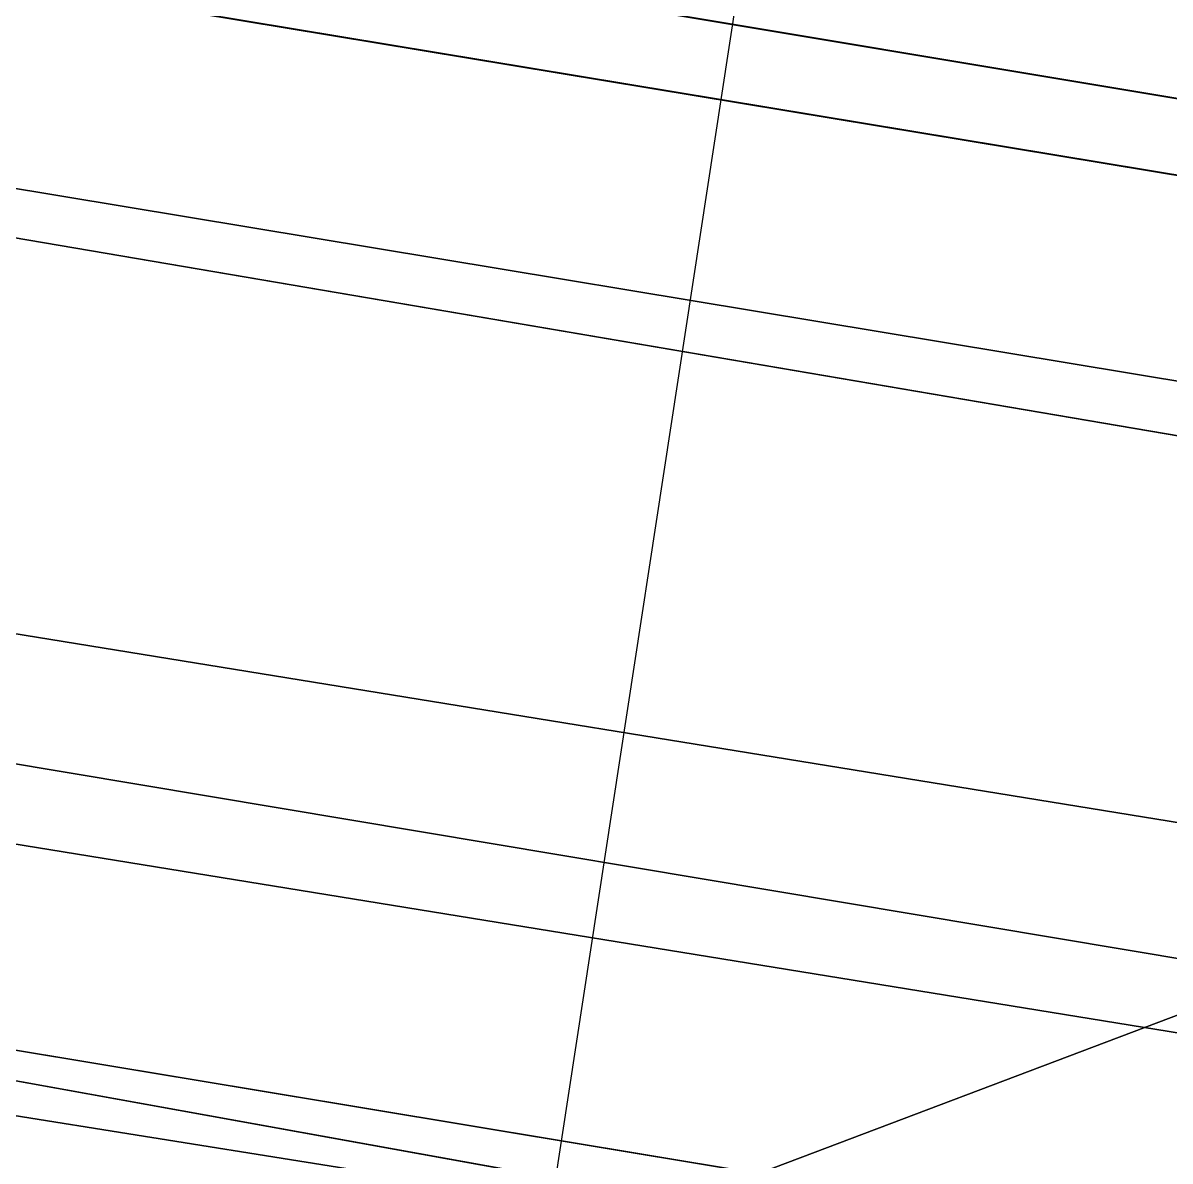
# Model space of a CAD drawing. Header units: metres. Extents: x 503497 to 504361, y 6966567 to 6966857.
# Drawn here: x 504124.9582 to 504125.2277, y 6966704.8628 to 6966705.1303 of the extents above; entities that cross this region are included whole.
import ezdxf

# ---------------------------------------------------------------- set-up
doc = ezdxf.new("R2010")
doc.units = ezdxf.units.M

msp = doc.modelspace()

# ---------------------------------------------------------------- linework, layer by layer
at = {"layer": 'SHADOW_APPROVED_20260111T072000'}
msp.add_lwpolyline([(504124.9683, 6966704.1079), (504125.9354, 6966710.4181), (504052.7616, 6966725.3221), (504051.7945, 6966719.0119), (504124.9683, 6966704.1079)], close=True, dxfattribs=at)
msp.add_lwpolyline([(504124.6436, 6966689.8311), (504125.6223, 6966696.1052), (504122.7613, 6966696.5515), (504123.3955, 6966700.6171), (504123.6735, 6966701.1907), (504124.1841, 6966701.6081), (504124.6865, 6966701.7525), (504126.4679, 6966701.5261), (504126.6349, 6966702.5968), (504125.8564, 6966702.7697), (504125.4218, 6966703.0603), (504125.0625, 6966703.6133), (504124.9683, 6966704.1079), (504125.9354, 6966710.4181), (504127.8093, 6966710.1258), (504128.3574, 6966713.6393), (504140.8554, 6966711.6898), (504140.8554, 6966711.6898), (504140.7719, 6966711.1544), (504144.1851, 6966710.622), (504144.5661, 6966713.0647), (504153.1826, 6966711.7206), (504152.9477, 6966710.2148), (504167.8718, 6966707.8869)], dxfattribs=at)
at = {"layer": 'SHADOW_APPROVED_20260114T072400'}
msp.add_lwpolyline([(504124.9683, 6966704.1079), (504125.9354, 6966710.4181), (504053.927, 6966724.0568), (504052.9599, 6966717.7466), (504124.9683, 6966704.1079)], close=True, dxfattribs=at)
msp.add_lwpolyline([(504124.6436, 6966689.8311), (504125.6223, 6966696.1052), (504122.7613, 6966696.5515), (504123.3955, 6966700.6171), (504123.6735, 6966701.1907), (504124.1841, 6966701.6081), (504124.6865, 6966701.7525), (504126.4679, 6966701.5261), (504126.6349, 6966702.5968), (504125.8564, 6966702.7697), (504125.4218, 6966703.0603), (504125.0625, 6966703.6133), (504124.9683, 6966704.1079), (504125.9354, 6966710.4181), (504127.8093, 6966710.1258), (504128.3574, 6966713.6393), (504140.8554, 6966711.6898), (504140.8554, 6966711.6898), (504140.7719, 6966711.1544), (504144.1851, 6966710.622), (504144.5661, 6966713.0647), (504153.1826, 6966711.7206), (504152.9477, 6966710.2148), (504167.8718, 6966707.8869)], dxfattribs=at)
at = {"layer": 'SHADOW_APPROVED_20260122T071500'}
msp.add_lwpolyline([(504124.9683, 6966704.1079), (504125.9354, 6966710.4181), (504043.3689, 6966725.1862), (504042.4018, 6966718.876), (504124.9683, 6966704.1079)], close=True, dxfattribs=at)
msp.add_lwpolyline([(504124.6436, 6966689.8311), (504125.6223, 6966696.1052), (504122.7613, 6966696.5515), (504123.3955, 6966700.6171), (504123.6735, 6966701.1907), (504124.1841, 6966701.6081), (504124.6865, 6966701.7525), (504126.4679, 6966701.5261), (504126.6349, 6966702.5968), (504125.8564, 6966702.7697), (504125.4218, 6966703.0603), (504125.0625, 6966703.6133), (504124.9683, 6966704.1079), (504125.9354, 6966710.4181), (504127.8093, 6966710.1258), (504128.3574, 6966713.6393), (504140.8554, 6966711.6898), (504140.8554, 6966711.6898), (504140.7719, 6966711.1544), (504144.1851, 6966710.622), (504144.5661, 6966713.0647), (504153.1826, 6966711.7206), (504152.9477, 6966710.2148), (504167.8718, 6966707.8869)], dxfattribs=at)
at = {"layer": 'SHADOW_APPROVED_20260124T072500'}
msp.add_lwpolyline([(504124.9683, 6966704.1079), (504125.9354, 6966710.4181), (504049.6923, 6966722.1331), (504048.7252, 6966715.8229), (504124.9683, 6966704.1079)], close=True, dxfattribs=at)
msp.add_lwpolyline([(504124.6436, 6966689.8311), (504125.6223, 6966696.1052), (504122.7613, 6966696.5515), (504123.3955, 6966700.6171), (504123.6735, 6966701.1907), (504124.1841, 6966701.6081), (504124.6865, 6966701.7525), (504126.4679, 6966701.5261), (504126.6349, 6966702.5968), (504125.8564, 6966702.7697), (504125.4218, 6966703.0603), (504125.0625, 6966703.6133), (504124.9683, 6966704.1079), (504125.9354, 6966710.4181), (504127.8093, 6966710.1258), (504128.3574, 6966713.6393), (504140.8554, 6966711.6898), (504140.8554, 6966711.6898), (504140.7719, 6966711.1544), (504144.1851, 6966710.622), (504144.5661, 6966713.0647), (504153.1826, 6966711.7206), (504152.9477, 6966710.2148), (504167.8718, 6966707.8869)], dxfattribs=at)
at = {"layer": 'SHADOW_APPROVED_20260126T071100'}
for points in [[(504124.9683, 6966704.1079), (504125.9354, 6966710.4181), (504037.5103, 6966725.4639), (504036.5432, 6966719.1537), (504124.9683, 6966704.1079)], [(504168.9205, 6966697.8003), (504169.2405, 6966697.5447), (504080.8154, 6966712.5905), (504080.4954, 6966712.8461), (504168.9205, 6966697.8003)], [(504169.2405, 6966697.5447), (504169.4022, 6966697.2624), (504080.9771, 6966712.3082), (504080.8154, 6966712.5905), (504169.2405, 6966697.5447)]]:
    msp.add_lwpolyline(points, close=True, dxfattribs=at)
msp.add_lwpolyline([(504124.6436, 6966689.8311), (504125.6223, 6966696.1052), (504122.7613, 6966696.5515), (504123.3955, 6966700.6171), (504123.6735, 6966701.1907), (504124.1841, 6966701.6081), (504124.6865, 6966701.7525), (504126.4679, 6966701.5261), (504126.6349, 6966702.5968), (504125.8564, 6966702.7697), (504125.4218, 6966703.0603), (504125.0625, 6966703.6133), (504124.9683, 6966704.1079), (504125.9354, 6966710.4181), (504127.8093, 6966710.1258), (504128.3574, 6966713.6393), (504140.8554, 6966711.6898), (504140.8554, 6966711.6898), (504140.7719, 6966711.1544), (504144.1851, 6966710.622), (504144.5661, 6966713.0647), (504153.1826, 6966711.7206), (504152.9477, 6966710.2148), (504167.8718, 6966707.8869)], dxfattribs=at)
at = {"layer": 'SHADOW_APPROVED_20260127T071900'}
msp.add_lwpolyline([(504124.9683, 6966704.1079), (504125.9354, 6966710.4181), (504043.5925, 6966722.9107), (504042.6254, 6966716.6005), (504124.9683, 6966704.1079)], close=True, dxfattribs=at)
msp.add_lwpolyline([(504124.6436, 6966689.8311), (504125.6223, 6966696.1052), (504122.7613, 6966696.5515), (504123.3955, 6966700.6171), (504123.6735, 6966701.1907), (504124.1841, 6966701.6081), (504124.6865, 6966701.7525), (504126.4679, 6966701.5261), (504126.6349, 6966702.5968), (504125.8564, 6966702.7697), (504125.4218, 6966703.0603), (504125.0625, 6966703.6133), (504124.9683, 6966704.1079), (504125.9354, 6966710.4181), (504127.8093, 6966710.1258), (504128.3574, 6966713.6393), (504140.8554, 6966711.6898), (504140.8554, 6966711.6898), (504140.7719, 6966711.1544), (504144.1851, 6966710.622), (504144.5661, 6966713.0647), (504153.1826, 6966711.7206), (504152.9477, 6966710.2148), (504167.8718, 6966707.8869)], dxfattribs=at)
at = {"layer": 'SHADOW_APPROVED_20260129T071100'}
msp.add_lwpolyline([(504124.9683, 6966704.1079), (504125.9354, 6966710.4181), (504035.4897, 6966724.6369), (504034.5226, 6966718.3267), (504124.9683, 6966704.1079)], close=True, dxfattribs=at)
msp.add_lwpolyline([(504124.6436, 6966689.8311), (504125.6223, 6966696.1052), (504122.7613, 6966696.5515), (504123.3955, 6966700.6171), (504123.6735, 6966701.1907), (504124.1841, 6966701.6081), (504124.6865, 6966701.7525), (504126.4679, 6966701.5261), (504126.6349, 6966702.5968), (504125.8564, 6966702.7697), (504125.4218, 6966703.0603), (504125.0625, 6966703.6133), (504124.9683, 6966704.1079), (504125.9354, 6966710.4181), (504127.8093, 6966710.1258), (504128.3574, 6966713.6393), (504140.8554, 6966711.6898), (504140.8554, 6966711.6898), (504140.7719, 6966711.1544), (504144.1851, 6966710.622), (504144.5661, 6966713.0647), (504153.1826, 6966711.7206), (504152.9477, 6966710.2148), (504167.8718, 6966707.8869)], dxfattribs=at)
at = {"layer": 'SHADOW_APPROVED_20260130T071100'}
msp.add_lwpolyline([(504124.9683, 6966704.1079), (504125.9354, 6966710.4181), (504034.8035, 6966724.3323), (504033.8364, 6966718.0221), (504124.9683, 6966704.1079)], close=True, dxfattribs=at)
msp.add_lwpolyline([(504124.6436, 6966689.8311), (504125.6223, 6966696.1052), (504122.7613, 6966696.5515), (504123.3955, 6966700.6171), (504123.6735, 6966701.1907), (504124.1841, 6966701.6081), (504124.6865, 6966701.7525), (504126.4679, 6966701.5261), (504126.6349, 6966702.5968), (504125.8564, 6966702.7697), (504125.4218, 6966703.0603), (504125.0625, 6966703.6133), (504124.9683, 6966704.1079), (504125.9354, 6966710.4181), (504127.8093, 6966710.1258), (504128.3574, 6966713.6393), (504140.8554, 6966711.6898), (504140.8554, 6966711.6898), (504140.7719, 6966711.1544), (504144.1851, 6966710.622), (504144.5661, 6966713.0647), (504153.1826, 6966711.7206), (504152.9477, 6966710.2148), (504167.8718, 6966707.8869)], dxfattribs=at)
at = {"layer": 'SHADOW_APPROVED_20260203T070000'}
msp.add_lwpolyline([(504124.9683, 6966704.1079), (504125.9354, 6966710.4181), (504019.9112, 6966726.7195), (504018.9441, 6966720.4093), (504124.9683, 6966704.1079)], close=True, dxfattribs=at)
msp.add_lwpolyline([(504124.6436, 6966689.8311), (504125.6223, 6966696.1052), (504122.7613, 6966696.5515), (504123.3955, 6966700.6171), (504123.6735, 6966701.1907), (504124.1841, 6966701.6081), (504124.6865, 6966701.7525), (504126.4679, 6966701.5261), (504126.6349, 6966702.5968), (504125.8564, 6966702.7697), (504125.4218, 6966703.0603), (504125.0625, 6966703.6133), (504124.9683, 6966704.1079), (504125.9354, 6966710.4181), (504127.8093, 6966710.1258), (504128.3574, 6966713.6393), (504140.8554, 6966711.6898), (504140.8554, 6966711.6898), (504140.7719, 6966711.1544), (504144.1851, 6966710.622), (504144.5661, 6966713.0647), (504153.1826, 6966711.7206), (504152.9477, 6966710.2148), (504167.8718, 6966707.8869)], dxfattribs=at)
at = {"layer": 'SHADOW_APPROVED_20260314T074000'}
msp.add_lwpolyline([(504124.6436, 6966689.8311), (504125.6223, 6966696.1052), (504122.7613, 6966696.5515), (504123.3955, 6966700.6171), (504123.6735, 6966701.1907), (504124.1841, 6966701.6081), (504124.6865, 6966701.7525), (504126.4679, 6966701.5261), (504126.6349, 6966702.5968), (504125.8564, 6966702.7697), (504125.4218, 6966703.0603), (504125.0625, 6966703.6133), (504124.9683, 6966704.1079), (504125.9354, 6966710.4181), (504127.8093, 6966710.1258), (504128.3574, 6966713.6393), (504140.8554, 6966711.6898), (504140.8554, 6966711.6898), (504140.7719, 6966711.1544), (504144.1851, 6966710.622), (504144.5661, 6966713.0647), (504153.1826, 6966711.7206), (504152.9477, 6966710.2148), (504167.8718, 6966707.8869)], dxfattribs=at)
msp.add_lwpolyline([(504124.9683, 6966704.1079), (504125.9354, 6966710.4181), (504038.1809, 6966694.9617), (504037.2138, 6966688.6515), (504124.9683, 6966704.1079)], close=True, dxfattribs=at)
at = {"layer": 'SHADOW_APPROVED_20260426T070000'}
msp.add_lwpolyline([(504124.6436, 6966689.8311), (504125.6223, 6966696.1052), (504122.7613, 6966696.5515), (504123.3955, 6966700.6171), (504123.6735, 6966701.1907), (504124.1841, 6966701.6081), (504124.6865, 6966701.7525), (504126.4679, 6966701.5261), (504126.6349, 6966702.5968), (504125.8564, 6966702.7697), (504125.4218, 6966703.0603), (504125.0625, 6966703.6133), (504124.9683, 6966704.1079), (504125.9354, 6966710.4181), (504127.8093, 6966710.1258), (504128.3574, 6966713.6393), (504140.8554, 6966711.6898), (504140.8554, 6966711.6898), (504140.7719, 6966711.1544), (504144.1851, 6966710.622), (504144.5661, 6966713.0647), (504153.1826, 6966711.7206), (504152.9477, 6966710.2148), (504167.8718, 6966707.8869)], dxfattribs=at)
for points in [[(504137.1539, 6966693.1239), (504139.8525, 6966710.4238), (503903.5246, 6966621.1054), (503900.826, 6966603.8055), (504137.1539, 6966693.1239)], [(504139.8525, 6966710.4238), (504143.9181, 6966709.7896), (503907.5902, 6966620.4712), (503903.5246, 6966621.1054), (504139.8525, 6966710.4238)], [(504139.8525, 6966710.4238), (504139.8525, 6966710.4238), (503903.5246, 6966621.1054), (503903.5246, 6966621.1054), (504139.8525, 6966710.4238)], [(504124.9683, 6966704.1079), (504125.9354, 6966710.4181), (503908.8078, 6966628.3563), (503907.8407, 6966622.0461), (504124.9683, 6966704.1079)]]:
    msp.add_lwpolyline(points, close=True, dxfattribs=at)
at = {"layer": 'SHADOW_APPROVED_20260621T090000'}
msp.add_lwpolyline([(504124.6436, 6966689.8311), (504125.6223, 6966696.1052), (504122.7613, 6966696.5515), (504123.3955, 6966700.6171), (504123.6735, 6966701.1907), (504124.1841, 6966701.6081), (504124.6865, 6966701.7525), (504126.4679, 6966701.5261), (504126.6349, 6966702.5968), (504125.8564, 6966702.7697), (504125.4218, 6966703.0603), (504125.0625, 6966703.6133), (504124.9683, 6966704.1079), (504125.9354, 6966710.4181), (504127.8093, 6966710.1258), (504128.3574, 6966713.6393), (504140.8554, 6966711.6898), (504140.8554, 6966711.6898), (504140.7719, 6966711.1544), (504144.1851, 6966710.622), (504144.5661, 6966713.0647), (504153.1826, 6966711.7206), (504152.9477, 6966710.2148), (504167.8718, 6966707.8869)], dxfattribs=at)
msp.add_lwpolyline([(504124.9683, 6966704.1079), (504125.9354, 6966710.4181), (504067.4191, 6966647.4865), (504066.452, 6966641.1763), (504124.9683, 6966704.1079)], close=True, dxfattribs=at)
at = {"layer": 'SHADOW_APPROVED_20260621T120000'}
msp.add_lwpolyline([(504124.6436, 6966689.8311), (504125.6223, 6966696.1052), (504122.7613, 6966696.5515), (504123.3955, 6966700.6171), (504123.6735, 6966701.1907), (504124.1841, 6966701.6081), (504124.6865, 6966701.7525), (504126.4679, 6966701.5261), (504126.6349, 6966702.5968), (504125.8564, 6966702.7697), (504125.4218, 6966703.0603), (504125.0625, 6966703.6133), (504124.9683, 6966704.1079), (504125.9354, 6966710.4181), (504127.8093, 6966710.1258), (504128.3574, 6966713.6393), (504140.8554, 6966711.6898), (504140.8554, 6966711.6898), (504140.7719, 6966711.1544), (504144.1851, 6966710.622), (504144.5661, 6966713.0647), (504153.1826, 6966711.7206), (504152.9477, 6966710.2148), (504167.8718, 6966707.8869)], dxfattribs=at)
msp.add_lwpolyline([(504124.9683, 6966704.1079), (504125.9354, 6966710.4181), (504128.5564, 6966661.7453), (504127.5893, 6966655.4351), (504124.9683, 6966704.1079)], close=True, dxfattribs=at)
at = {"layer": 'SHADOW_APPROVED_20260621T140000'}
msp.add_lwpolyline([(504124.6436, 6966689.8311), (504125.6223, 6966696.1052), (504122.7613, 6966696.5515), (504123.3955, 6966700.6171), (504123.6735, 6966701.1907), (504124.1841, 6966701.6081), (504124.6865, 6966701.7525), (504126.4679, 6966701.5261), (504126.6349, 6966702.5968), (504125.8564, 6966702.7697), (504125.4218, 6966703.0603), (504125.0625, 6966703.6133), (504124.9683, 6966704.1079), (504125.9354, 6966710.4181), (504127.8093, 6966710.1258), (504128.3574, 6966713.6393), (504140.8554, 6966711.6898), (504140.8554, 6966711.6898), (504140.7719, 6966711.1544), (504144.1851, 6966710.622), (504144.5661, 6966713.0647), (504153.1826, 6966711.7206), (504152.9477, 6966710.2148), (504167.8718, 6966707.8869)], dxfattribs=at)
msp.add_lwpolyline([(504124.9683, 6966704.1079), (504125.9354, 6966710.4181), (504164.8451, 6966654.6121), (504163.878, 6966648.3019), (504124.9683, 6966704.1079)], close=True, dxfattribs=at)
at = {"layer": 'SHADOW_APPROVED_20260621T150000'}
msp.add_lwpolyline([(504124.6436, 6966689.8311), (504125.6223, 6966696.1052), (504122.7613, 6966696.5515), (504123.3955, 6966700.6171), (504123.6735, 6966701.1907), (504124.1841, 6966701.6081), (504124.6865, 6966701.7525), (504126.4679, 6966701.5261), (504126.6349, 6966702.5968), (504125.8564, 6966702.7697), (504125.4218, 6966703.0603), (504125.0625, 6966703.6133), (504124.9683, 6966704.1079), (504125.9354, 6966710.4181), (504127.8093, 6966710.1258), (504128.3574, 6966713.6393), (504140.8554, 6966711.6898), (504140.8554, 6966711.6898), (504140.7719, 6966711.1544), (504144.1851, 6966710.622), (504144.5661, 6966713.0647), (504153.1826, 6966711.7206), (504152.9477, 6966710.2148), (504167.8718, 6966707.8869)], dxfattribs=at)
msp.add_lwpolyline([(504124.9683, 6966704.1079), (504125.9354, 6966710.4181), (504199.2155, 6966641.4153), (504198.2484, 6966635.1051), (504124.9683, 6966704.1079)], close=True, dxfattribs=at)
at = {"layer": 'SHADOW_APPROVED_20260621T160000'}
msp.add_lwpolyline([(504124.6436, 6966689.8311), (504125.6223, 6966696.1052), (504122.7613, 6966696.5515), (504123.3955, 6966700.6171), (504123.6735, 6966701.1907), (504124.1841, 6966701.6081), (504124.6865, 6966701.7525), (504126.4679, 6966701.5261), (504126.6349, 6966702.5968), (504125.8564, 6966702.7697), (504125.4218, 6966703.0603), (504125.0625, 6966703.6133), (504124.9683, 6966704.1079), (504125.9354, 6966710.4181), (504127.8093, 6966710.1258), (504128.3574, 6966713.6393), (504140.8554, 6966711.6898), (504140.8554, 6966711.6898), (504140.7719, 6966711.1544), (504144.1851, 6966710.622), (504144.5661, 6966713.0647), (504153.1826, 6966711.7206), (504152.9477, 6966710.2148), (504167.8718, 6966707.8869)], dxfattribs=at)
msp.add_lwpolyline([(504124.9683, 6966704.1079), (504125.9354, 6966710.4181), (504294.1916, 6966597.3183), (504293.2245, 6966591.0081), (504124.9683, 6966704.1079)], close=True, dxfattribs=at)
at = {"layer": 'SHADOW_APPROVED_20261019T053000'}
for points in [[(504124.9683, 6966704.1079), (504125.9354, 6966710.4181), (503549.1797, 6966802.5509), (503548.2126, 6966796.2407), (504124.9683, 6966704.1079)], [(504168.8949, 6966699.7238), (504168.6104, 6966697.9001), (503591.8547, 6966790.0329), (503592.1392, 6966791.8566), (504168.8949, 6966699.7238)], [(504168.6104, 6966697.9001), (504168.9205, 6966697.8003), (503592.1648, 6966789.9331), (503591.8547, 6966790.0329), (504168.6104, 6966697.9001)]]:
    msp.add_lwpolyline(points, close=True, dxfattribs=at)
msp.add_lwpolyline([(504124.6436, 6966689.8311), (504125.6223, 6966696.1052), (504122.7613, 6966696.5515), (504123.3955, 6966700.6171), (504123.6735, 6966701.1907), (504124.1841, 6966701.6081), (504124.6865, 6966701.7525), (504126.4679, 6966701.5261), (504126.6349, 6966702.5968), (504125.8564, 6966702.7697), (504125.4218, 6966703.0603), (504125.0625, 6966703.6133), (504124.9683, 6966704.1079), (504125.9354, 6966710.4181), (504127.8093, 6966710.1258), (504128.3574, 6966713.6393), (504140.8554, 6966711.6898), (504140.8554, 6966711.6898), (504140.7719, 6966711.1544), (504144.1851, 6966710.622), (504144.5661, 6966713.0647), (504153.1826, 6966711.7206), (504152.9477, 6966710.2148), (504167.8718, 6966707.8869)], dxfattribs=at)
at = {"layer": 'SHADOW_APPROVED_20261112T063500'}
for points in [[(504124.9683, 6966704.1079), (504125.9354, 6966710.4181), (504027.6571, 6966726.3723), (504026.69, 6966720.0621), (504124.9683, 6966704.1079)], [(504168.8949, 6966699.7238), (504168.6104, 6966697.9001), (504070.3321, 6966713.8543), (504070.6166, 6966715.678), (504168.8949, 6966699.7238)], [(504168.6104, 6966697.9001), (504168.9205, 6966697.8003), (504070.6422, 6966713.7545), (504070.3321, 6966713.8543), (504168.6104, 6966697.9001)], [(504168.9205, 6966697.8003), (504169.2405, 6966697.5447), (504070.9622, 6966713.4989), (504070.6422, 6966713.7545), (504168.9205, 6966697.8003)]]:
    msp.add_lwpolyline(points, close=True, dxfattribs=at)
msp.add_lwpolyline([(504124.6436, 6966689.8311), (504125.6223, 6966696.1052), (504122.7613, 6966696.5515), (504123.3955, 6966700.6171), (504123.6735, 6966701.1907), (504124.1841, 6966701.6081), (504124.6865, 6966701.7525), (504126.4679, 6966701.5261), (504126.6349, 6966702.5968), (504125.8564, 6966702.7697), (504125.4218, 6966703.0603), (504125.0625, 6966703.6133), (504124.9683, 6966704.1079), (504125.9354, 6966710.4181), (504127.8093, 6966710.1258), (504128.3574, 6966713.6393), (504140.8554, 6966711.6898), (504140.8554, 6966711.6898), (504140.7719, 6966711.1544), (504144.1851, 6966710.622), (504144.5661, 6966713.0647), (504153.1826, 6966711.7206), (504152.9477, 6966710.2148), (504167.8718, 6966707.8869)], dxfattribs=at)
at = {"layer": 'SHADOW_APPROVED_20261113T063500'}
for points in [[(504124.9683, 6966704.1079), (504125.9354, 6966710.4181), (504028.1253, 6966726.7878), (504027.1582, 6966720.4776), (504124.9683, 6966704.1079)], [(504168.6104, 6966697.9001), (504168.9205, 6966697.8003), (504071.1104, 6966714.17), (504070.8003, 6966714.2698), (504168.6104, 6966697.9001)], [(504168.9205, 6966697.8003), (504169.2405, 6966697.5447), (504071.4304, 6966713.9144), (504071.1104, 6966714.17), (504168.9205, 6966697.8003)], [(504169.2405, 6966697.5447), (504169.4022, 6966697.2624), (504071.5921, 6966713.6321), (504071.4304, 6966713.9144), (504169.2405, 6966697.5447)]]:
    msp.add_lwpolyline(points, close=True, dxfattribs=at)
msp.add_lwpolyline([(504124.6436, 6966689.8311), (504125.6223, 6966696.1052), (504122.7613, 6966696.5515), (504123.3955, 6966700.6171), (504123.6735, 6966701.1907), (504124.1841, 6966701.6081), (504124.6865, 6966701.7525), (504126.4679, 6966701.5261), (504126.6349, 6966702.5968), (504125.8564, 6966702.7697), (504125.4218, 6966703.0603), (504125.0625, 6966703.6133), (504124.9683, 6966704.1079), (504125.9354, 6966710.4181), (504127.8093, 6966710.1258), (504128.3574, 6966713.6393), (504140.8554, 6966711.6898), (504140.8554, 6966711.6898), (504140.7719, 6966711.1544), (504144.1851, 6966710.622), (504144.5661, 6966713.0647), (504153.1826, 6966711.7206), (504152.9477, 6966710.2148), (504167.8718, 6966707.8869)], dxfattribs=at)
at = {"layer": 'SHADOW_APPROVED_20261122T065200'}
for points in [[(504124.9683, 6966704.1079), (504125.9354, 6966710.4181), (504045.7713, 6966724.8689), (504044.8042, 6966718.5587), (504124.9683, 6966704.1079)], [(504169.4022, 6966697.2624), (504169.4593, 6966696.8594), (504089.2952, 6966711.3102), (504089.2381, 6966711.7132), (504169.4022, 6966697.2624)], [(504169.4593, 6966696.8594), (504167.3244, 6966683.1734), (504087.1603, 6966697.6242), (504089.2952, 6966711.3102), (504169.4593, 6966696.8594)]]:
    msp.add_lwpolyline(points, close=True, dxfattribs=at)
msp.add_lwpolyline([(504124.6436, 6966689.8311), (504125.6223, 6966696.1052), (504122.7613, 6966696.5515), (504123.3955, 6966700.6171), (504123.6735, 6966701.1907), (504124.1841, 6966701.6081), (504124.6865, 6966701.7525), (504126.4679, 6966701.5261), (504126.6349, 6966702.5968), (504125.8564, 6966702.7697), (504125.4218, 6966703.0603), (504125.0625, 6966703.6133), (504124.9683, 6966704.1079), (504125.9354, 6966710.4181), (504127.8093, 6966710.1258), (504128.3574, 6966713.6393), (504140.8554, 6966711.6898), (504140.8554, 6966711.6898), (504140.7719, 6966711.1544), (504144.1851, 6966710.622), (504144.5661, 6966713.0647), (504153.1826, 6966711.7206), (504152.9477, 6966710.2148), (504167.8718, 6966707.8869)], dxfattribs=at)
at = {"layer": 'SHADOW_APPROVED_20261123T070300'}
for points in [[(504124.9683, 6966704.1079), (504125.9354, 6966710.4181), (504053.5385, 6966722.4246), (504052.5714, 6966716.1144), (504124.9683, 6966704.1079)], [(504168.8949, 6966699.7238), (504168.6104, 6966697.9001), (504096.2135, 6966709.9066), (504096.498, 6966711.7303), (504168.8949, 6966699.7238)], [(504168.6104, 6966697.9001), (504168.9205, 6966697.8003), (504096.5236, 6966709.8068), (504096.2135, 6966709.9066), (504168.6104, 6966697.9001)], [(504168.9205, 6966697.8003), (504169.2405, 6966697.5447), (504096.8436, 6966709.5512), (504096.5236, 6966709.8068), (504168.9205, 6966697.8003)], [(504169.2405, 6966697.5447), (504169.4022, 6966697.2624), (504097.0053, 6966709.2689), (504096.8436, 6966709.5512), (504169.2405, 6966697.5447)]]:
    msp.add_lwpolyline(points, close=True, dxfattribs=at)
msp.add_lwpolyline([(504124.6436, 6966689.8311), (504125.6223, 6966696.1052), (504122.7613, 6966696.5515), (504123.3955, 6966700.6171), (504123.6735, 6966701.1907), (504124.1841, 6966701.6081), (504124.6865, 6966701.7525), (504126.4679, 6966701.5261), (504126.6349, 6966702.5968), (504125.8564, 6966702.7697), (504125.4218, 6966703.0603), (504125.0625, 6966703.6133), (504124.9683, 6966704.1079), (504125.9354, 6966710.4181), (504127.8093, 6966710.1258), (504128.3574, 6966713.6393), (504140.8554, 6966711.6898), (504140.8554, 6966711.6898), (504140.7719, 6966711.1544), (504144.1851, 6966710.622), (504144.5661, 6966713.0647), (504153.1826, 6966711.7206), (504152.9477, 6966710.2148), (504167.8718, 6966707.8869)], dxfattribs=at)
at = {"layer": 'SHADOW_APPROVED_20261221T090000'}
msp.add_lwpolyline([(504124.6436, 6966689.8311), (504125.6223, 6966696.1052), (504122.7613, 6966696.5515), (504123.3955, 6966700.6171), (504123.6735, 6966701.1907), (504124.1841, 6966701.6081), (504124.6865, 6966701.7525), (504126.4679, 6966701.5261), (504126.6349, 6966702.5968), (504125.8564, 6966702.7697), (504125.4218, 6966703.0603), (504125.0625, 6966703.6133), (504124.9683, 6966704.1079), (504125.9354, 6966710.4181), (504127.8093, 6966710.1258), (504128.3574, 6966713.6393), (504140.8554, 6966711.6898), (504140.8554, 6966711.6898), (504140.7719, 6966711.1544), (504144.1851, 6966710.622), (504144.5661, 6966713.0647), (504153.1826, 6966711.7206), (504152.9477, 6966710.2148), (504167.8718, 6966707.8869)], dxfattribs=at)
msp.add_lwpolyline([(504124.9683, 6966704.1079), (504125.9354, 6966710.4181), (504095.6807, 6966712.2175), (504094.7136, 6966705.9073), (504124.9683, 6966704.1079)], close=True, dxfattribs=at)
at = {"layer": 'SHADOW_APPROVED_20261221T120000'}
msp.add_lwpolyline([(504124.6436, 6966689.8311), (504125.6223, 6966696.1052), (504122.7613, 6966696.5515), (504123.3955, 6966700.6171), (504123.6735, 6966701.1907), (504124.1841, 6966701.6081), (504124.6865, 6966701.7525), (504126.4679, 6966701.5261), (504126.6349, 6966702.5968), (504125.8564, 6966702.7697), (504125.4218, 6966703.0603), (504125.0625, 6966703.6133), (504124.9683, 6966704.1079), (504125.9354, 6966710.4181), (504127.8093, 6966710.1258), (504128.3574, 6966713.6393), (504140.8554, 6966711.6898), (504140.8554, 6966711.6898), (504140.7719, 6966711.1544), (504144.1851, 6966710.622), (504144.5661, 6966713.0647), (504153.1826, 6966711.7206), (504152.9477, 6966710.2148), (504167.8718, 6966707.8869)], dxfattribs=at)
msp.add_lwpolyline([(504124.9683, 6966704.1079), (504125.9354, 6966710.4181), (504128.2079, 6966707.6873), (504127.2408, 6966701.3771), (504124.9683, 6966704.1079)], close=True, dxfattribs=at)
at = {"layer": 'SHADOW_APPROVED_20261221T150000'}
msp.add_lwpolyline([(504124.9683, 6966704.1079), (504125.9354, 6966710.4181), (504163.6293, 6966714.4384), (504162.6622, 6966708.1282), (504124.9683, 6966704.1079)], close=True, dxfattribs=at)
msp.add_lwpolyline([(504124.6436, 6966689.8311), (504125.6223, 6966696.1052), (504122.7613, 6966696.5515), (504123.3955, 6966700.6171), (504123.6735, 6966701.1907), (504124.1841, 6966701.6081), (504124.6865, 6966701.7525), (504126.4679, 6966701.5261), (504126.6349, 6966702.5968), (504125.8564, 6966702.7697), (504125.4218, 6966703.0603), (504125.0625, 6966703.6133), (504124.9683, 6966704.1079), (504125.9354, 6966710.4181), (504127.8093, 6966710.1258), (504128.3574, 6966713.6393), (504140.8554, 6966711.6898), (504140.8554, 6966711.6898), (504140.7719, 6966711.1544), (504144.1851, 6966710.622), (504144.5661, 6966713.0647), (504153.1826, 6966711.7206), (504152.9477, 6966710.2148), (504167.8718, 6966707.8869)], dxfattribs=at)
at = {"layer": 'SHADOW_APPROVED_20261221T160000'}
msp.add_lwpolyline([(504124.9683, 6966704.1079), (504125.9354, 6966710.4181), (504185.4972, 6966722.3699), (504184.5301, 6966716.0597), (504124.9683, 6966704.1079)], close=True, dxfattribs=at)
msp.add_lwpolyline([(504124.6436, 6966689.8311), (504125.6223, 6966696.1052), (504122.7613, 6966696.5515), (504123.3955, 6966700.6171), (504123.6735, 6966701.1907), (504124.1841, 6966701.6081), (504124.6865, 6966701.7525), (504126.4679, 6966701.5261), (504126.6349, 6966702.5968), (504125.8564, 6966702.7697), (504125.4218, 6966703.0603), (504125.0625, 6966703.6133), (504124.9683, 6966704.1079), (504125.9354, 6966710.4181), (504127.8093, 6966710.1258), (504128.3574, 6966713.6393), (504140.8554, 6966711.6898), (504140.8554, 6966711.6898), (504140.7719, 6966711.1544), (504144.1851, 6966710.622), (504144.5661, 6966713.0647), (504153.1826, 6966711.7206), (504152.9477, 6966710.2148), (504167.8718, 6966707.8869)], dxfattribs=at)
at = {"layer": 'SHADOW_APPROVED_20261221T170000'}
msp.add_lwpolyline([(504124.9683, 6966704.1079), (504125.9354, 6966710.4181), (504229.1353, 6966741.3057), (504228.1682, 6966734.9955), (504124.9683, 6966704.1079)], close=True, dxfattribs=at)
msp.add_lwpolyline([(504124.6436, 6966689.8311), (504125.6223, 6966696.1052), (504122.7613, 6966696.5515), (504123.3955, 6966700.6171), (504123.6735, 6966701.1907), (504124.1841, 6966701.6081), (504124.6865, 6966701.7525), (504126.4679, 6966701.5261), (504126.6349, 6966702.5968), (504125.8564, 6966702.7697), (504125.4218, 6966703.0603), (504125.0625, 6966703.6133), (504124.9683, 6966704.1079), (504125.9354, 6966710.4181), (504127.8093, 6966710.1258), (504128.3574, 6966713.6393), (504140.8554, 6966711.6898), (504140.8554, 6966711.6898), (504140.7719, 6966711.1544), (504144.1851, 6966710.622), (504144.5661, 6966713.0647), (504153.1826, 6966711.7206), (504152.9477, 6966710.2148), (504167.8718, 6966707.8869)], dxfattribs=at)
at = {"layer": 'SHADOW_COMPARATOR_RL48_20260111T072000'}
msp.add_lwpolyline([(504124.9683, 6966704.1079), (504125.9354, 6966710.4181), (504080.3081, 6966719.7115), (504079.341, 6966713.4013), (504124.9683, 6966704.1079)], close=True, dxfattribs=at)
msp.add_lwpolyline([(504124.6436, 6966689.8311), (504125.6223, 6966696.1052), (504122.7613, 6966696.5515), (504123.3955, 6966700.6171), (504123.6735, 6966701.1907), (504124.1841, 6966701.6081), (504124.6865, 6966701.7525), (504126.4679, 6966701.5261), (504126.6349, 6966702.5968), (504125.8564, 6966702.7697), (504125.4218, 6966703.0603), (504125.0625, 6966703.6133), (504124.9683, 6966704.1079), (504125.9354, 6966710.4181), (504127.8093, 6966710.1258), (504128.3574, 6966713.6393), (504140.8554, 6966711.6898), (504140.8554, 6966711.6898), (504140.7719, 6966711.1544), (504144.1851, 6966710.622), (504144.5661, 6966713.0647), (504153.1826, 6966711.7206), (504152.9477, 6966710.2148), (504167.8718, 6966707.8869)], dxfattribs=at)
at = {"layer": 'SHADOW_COMPARATOR_RL48_20260114T072400'}
msp.add_lwpolyline([(504124.9683, 6966704.1079), (504125.9354, 6966710.4181), (504081.0348, 6966718.9225), (504080.0677, 6966712.6123), (504124.9683, 6966704.1079)], close=True, dxfattribs=at)
msp.add_lwpolyline([(504124.6436, 6966689.8311), (504125.6223, 6966696.1052), (504122.7613, 6966696.5515), (504123.3955, 6966700.6171), (504123.6735, 6966701.1907), (504124.1841, 6966701.6081), (504124.6865, 6966701.7525), (504126.4679, 6966701.5261), (504126.6349, 6966702.5968), (504125.8564, 6966702.7697), (504125.4218, 6966703.0603), (504125.0625, 6966703.6133), (504124.9683, 6966704.1079), (504125.9354, 6966710.4181), (504127.8093, 6966710.1258), (504128.3574, 6966713.6393), (504140.8554, 6966711.6898), (504140.8554, 6966711.6898), (504140.7719, 6966711.1544), (504144.1851, 6966710.622), (504144.5661, 6966713.0647), (504153.1826, 6966711.7206), (504152.9477, 6966710.2148), (504167.8718, 6966707.8869)], dxfattribs=at)
at = {"layer": 'SHADOW_COMPARATOR_RL48_20260122T071500'}
msp.add_lwpolyline([(504124.9683, 6966704.1079), (504125.9354, 6966710.4181), (504074.4513, 6966719.6267), (504073.4842, 6966713.3165), (504124.9683, 6966704.1079)], close=True, dxfattribs=at)
msp.add_lwpolyline([(504124.6436, 6966689.8311), (504125.6223, 6966696.1052), (504122.7613, 6966696.5515), (504123.3955, 6966700.6171), (504123.6735, 6966701.1907), (504124.1841, 6966701.6081), (504124.6865, 6966701.7525), (504126.4679, 6966701.5261), (504126.6349, 6966702.5968), (504125.8564, 6966702.7697), (504125.4218, 6966703.0603), (504125.0625, 6966703.6133), (504124.9683, 6966704.1079), (504125.9354, 6966710.4181), (504127.8093, 6966710.1258), (504128.3574, 6966713.6393), (504140.8554, 6966711.6898), (504140.8554, 6966711.6898), (504140.7719, 6966711.1544), (504144.1851, 6966710.622), (504144.5661, 6966713.0647), (504153.1826, 6966711.7206), (504152.9477, 6966710.2148), (504167.8718, 6966707.8869)], dxfattribs=at)
at = {"layer": 'SHADOW_COMPARATOR_RL48_20260124T072500'}
msp.add_lwpolyline([(504124.9683, 6966704.1079), (504125.9354, 6966710.4181), (504078.3942, 6966717.723), (504077.4271, 6966711.4128), (504124.9683, 6966704.1079)], close=True, dxfattribs=at)
msp.add_lwpolyline([(504124.6436, 6966689.8311), (504125.6223, 6966696.1052), (504122.7613, 6966696.5515), (504123.3955, 6966700.6171), (504123.6735, 6966701.1907), (504124.1841, 6966701.6081), (504124.6865, 6966701.7525), (504126.4679, 6966701.5261), (504126.6349, 6966702.5968), (504125.8564, 6966702.7697), (504125.4218, 6966703.0603), (504125.0625, 6966703.6133), (504124.9683, 6966704.1079), (504125.9354, 6966710.4181), (504127.8093, 6966710.1258), (504128.3574, 6966713.6393), (504140.8554, 6966711.6898), (504140.8554, 6966711.6898), (504140.7719, 6966711.1544), (504144.1851, 6966710.622), (504144.5661, 6966713.0647), (504153.1826, 6966711.7206), (504152.9477, 6966710.2148), (504167.8718, 6966707.8869)], dxfattribs=at)
at = {"layer": 'SHADOW_COMPARATOR_RL48_20260126T071100'}
for points in [[(504124.9683, 6966704.1079), (504125.9354, 6966710.4181), (504070.7982, 6966719.7999), (504069.8311, 6966713.4897), (504124.9683, 6966704.1079)], [(504168.9205, 6966697.8003), (504169.2405, 6966697.5447), (504114.1033, 6966706.9265), (504113.7833, 6966707.1821), (504168.9205, 6966697.8003)], [(504169.2405, 6966697.5447), (504169.4022, 6966697.2624), (504114.265, 6966706.6442), (504114.1033, 6966706.9265), (504169.2405, 6966697.5447)]]:
    msp.add_lwpolyline(points, close=True, dxfattribs=at)
msp.add_lwpolyline([(504124.6436, 6966689.8311), (504125.6223, 6966696.1052), (504122.7613, 6966696.5515), (504123.3955, 6966700.6171), (504123.6735, 6966701.1907), (504124.1841, 6966701.6081), (504124.6865, 6966701.7525), (504126.4679, 6966701.5261), (504126.6349, 6966702.5968), (504125.8564, 6966702.7697), (504125.4218, 6966703.0603), (504125.0625, 6966703.6133), (504124.9683, 6966704.1079), (504125.9354, 6966710.4181), (504127.8093, 6966710.1258), (504128.3574, 6966713.6393), (504140.8554, 6966711.6898), (504140.8554, 6966711.6898), (504140.7719, 6966711.1544), (504144.1851, 6966710.622), (504144.5661, 6966713.0647), (504153.1826, 6966711.7206), (504152.9477, 6966710.2148), (504167.8718, 6966707.8869)], dxfattribs=at)
at = {"layer": 'SHADOW_COMPARATOR_RL48_20260127T071900'}
msp.add_lwpolyline([(504124.9683, 6966704.1079), (504125.9354, 6966710.4181), (504074.5907, 6966718.2078), (504073.6236, 6966711.8976), (504124.9683, 6966704.1079)], close=True, dxfattribs=at)
msp.add_lwpolyline([(504124.6436, 6966689.8311), (504125.6223, 6966696.1052), (504122.7613, 6966696.5515), (504123.3955, 6966700.6171), (504123.6735, 6966701.1907), (504124.1841, 6966701.6081), (504124.6865, 6966701.7525), (504126.4679, 6966701.5261), (504126.6349, 6966702.5968), (504125.8564, 6966702.7697), (504125.4218, 6966703.0603), (504125.0625, 6966703.6133), (504124.9683, 6966704.1079), (504125.9354, 6966710.4181), (504127.8093, 6966710.1258), (504128.3574, 6966713.6393), (504140.8554, 6966711.6898), (504140.8554, 6966711.6898), (504140.7719, 6966711.1544), (504144.1851, 6966710.622), (504144.5661, 6966713.0647), (504153.1826, 6966711.7206), (504152.9477, 6966710.2148), (504167.8718, 6966707.8869)], dxfattribs=at)
at = {"layer": 'SHADOW_COMPARATOR_RL48_20260129T071100'}
msp.add_lwpolyline([(504124.9683, 6966704.1079), (504125.9354, 6966710.4181), (504069.5382, 6966719.2842), (504068.5711, 6966712.974), (504124.9683, 6966704.1079)], close=True, dxfattribs=at)
msp.add_lwpolyline([(504124.6436, 6966689.8311), (504125.6223, 6966696.1052), (504122.7613, 6966696.5515), (504123.3955, 6966700.6171), (504123.6735, 6966701.1907), (504124.1841, 6966701.6081), (504124.6865, 6966701.7525), (504126.4679, 6966701.5261), (504126.6349, 6966702.5968), (504125.8564, 6966702.7697), (504125.4218, 6966703.0603), (504125.0625, 6966703.6133), (504124.9683, 6966704.1079), (504125.9354, 6966710.4181), (504127.8093, 6966710.1258), (504128.3574, 6966713.6393), (504140.8554, 6966711.6898), (504140.8554, 6966711.6898), (504140.7719, 6966711.1544), (504144.1851, 6966710.622), (504144.5661, 6966713.0647), (504153.1826, 6966711.7206), (504152.9477, 6966710.2148), (504167.8718, 6966707.8869)], dxfattribs=at)
at = {"layer": 'SHADOW_COMPARATOR_RL48_20260130T071100'}
msp.add_lwpolyline([(504124.9683, 6966704.1079), (504125.9354, 6966710.4181), (504069.1103, 6966719.0943), (504068.1432, 6966712.7841), (504124.9683, 6966704.1079)], close=True, dxfattribs=at)
msp.add_lwpolyline([(504124.6436, 6966689.8311), (504125.6223, 6966696.1052), (504122.7613, 6966696.5515), (504123.3955, 6966700.6171), (504123.6735, 6966701.1907), (504124.1841, 6966701.6081), (504124.6865, 6966701.7525), (504126.4679, 6966701.5261), (504126.6349, 6966702.5968), (504125.8564, 6966702.7697), (504125.4218, 6966703.0603), (504125.0625, 6966703.6133), (504124.9683, 6966704.1079), (504125.9354, 6966710.4181), (504127.8093, 6966710.1258), (504128.3574, 6966713.6393), (504140.8554, 6966711.6898), (504140.8554, 6966711.6898), (504140.7719, 6966711.1544), (504144.1851, 6966710.622), (504144.5661, 6966713.0647), (504153.1826, 6966711.7206), (504152.9477, 6966710.2148), (504167.8718, 6966707.8869)], dxfattribs=at)
at = {"layer": 'SHADOW_COMPARATOR_RL48_20260203T070000'}
msp.add_lwpolyline([(504124.9683, 6966704.1079), (504125.9354, 6966710.4181), (504059.8243, 6966720.5828), (504058.8572, 6966714.2726), (504124.9683, 6966704.1079)], close=True, dxfattribs=at)
msp.add_lwpolyline([(504124.6436, 6966689.8311), (504125.6223, 6966696.1052), (504122.7613, 6966696.5515), (504123.3955, 6966700.6171), (504123.6735, 6966701.1907), (504124.1841, 6966701.6081), (504124.6865, 6966701.7525), (504126.4679, 6966701.5261), (504126.6349, 6966702.5968), (504125.8564, 6966702.7697), (504125.4218, 6966703.0603), (504125.0625, 6966703.6133), (504124.9683, 6966704.1079), (504125.9354, 6966710.4181), (504127.8093, 6966710.1258), (504128.3574, 6966713.6393), (504140.8554, 6966711.6898), (504140.8554, 6966711.6898), (504140.7719, 6966711.1544), (504144.1851, 6966710.622), (504144.5661, 6966713.0647), (504153.1826, 6966711.7206), (504152.9477, 6966710.2148), (504167.8718, 6966707.8869)], dxfattribs=at)
at = {"layer": 'SHADOW_COMPARATOR_RL48_20260314T074000'}
msp.add_lwpolyline([(504124.6436, 6966689.8311), (504125.6223, 6966696.1052), (504122.7613, 6966696.5515), (504123.3955, 6966700.6171), (504123.6735, 6966701.1907), (504124.1841, 6966701.6081), (504124.6865, 6966701.7525), (504126.4679, 6966701.5261), (504126.6349, 6966702.5968), (504125.8564, 6966702.7697), (504125.4218, 6966703.0603), (504125.0625, 6966703.6133), (504124.9683, 6966704.1079), (504125.9354, 6966710.4181), (504127.8093, 6966710.1258), (504128.3574, 6966713.6393), (504140.8554, 6966711.6898), (504140.8554, 6966711.6898), (504140.7719, 6966711.1544), (504144.1851, 6966710.622), (504144.5661, 6966713.0647), (504153.1826, 6966711.7206), (504152.9477, 6966710.2148), (504167.8718, 6966707.8869)], dxfattribs=at)
msp.add_lwpolyline([(504124.9683, 6966704.1079), (504125.9354, 6966710.4181), (504071.2163, 6966700.7803), (504070.2492, 6966694.4701), (504124.9683, 6966704.1079)], close=True, dxfattribs=at)
at = {"layer": 'SHADOW_COMPARATOR_RL48_20260426T070000'}
msp.add_lwpolyline([(504124.6436, 6966689.8311), (504125.6223, 6966696.1052), (504122.7613, 6966696.5515), (504123.3955, 6966700.6171), (504123.6735, 6966701.1907), (504124.1841, 6966701.6081), (504124.6865, 6966701.7525), (504126.4679, 6966701.5261), (504126.6349, 6966702.5968), (504125.8564, 6966702.7697), (504125.4218, 6966703.0603), (504125.0625, 6966703.6133), (504124.9683, 6966704.1079), (504125.9354, 6966710.4181), (504127.8093, 6966710.1258), (504128.3574, 6966713.6393), (504140.8554, 6966711.6898), (504140.8554, 6966711.6898), (504140.7719, 6966711.1544), (504144.1851, 6966710.622), (504144.5661, 6966713.0647), (504153.1826, 6966711.7206), (504152.9477, 6966710.2148), (504167.8718, 6966707.8869)], dxfattribs=at)
msp.add_lwpolyline([(504124.9683, 6966704.1079), (504125.9354, 6966710.4181), (503990.5461, 6966659.2487), (503989.579, 6966652.9385), (504124.9683, 6966704.1079)], close=True, dxfattribs=at)
at = {"layer": 'SHADOW_COMPARATOR_RL48_20260621T090000'}
msp.add_lwpolyline([(504124.6436, 6966689.8311), (504125.6223, 6966696.1052), (504122.7613, 6966696.5515), (504123.3955, 6966700.6171), (504123.6735, 6966701.1907), (504124.1841, 6966701.6081), (504124.6865, 6966701.7525), (504126.4679, 6966701.5261), (504126.6349, 6966702.5968), (504125.8564, 6966702.7697), (504125.4218, 6966703.0603), (504125.0625, 6966703.6133), (504124.9683, 6966704.1079), (504125.9354, 6966710.4181), (504127.8093, 6966710.1258), (504128.3574, 6966713.6393), (504140.8554, 6966711.6898), (504140.8554, 6966711.6898), (504140.7719, 6966711.1544), (504144.1851, 6966710.622), (504144.5661, 6966713.0647), (504153.1826, 6966711.7206), (504152.9477, 6966710.2148), (504167.8718, 6966707.8869)], dxfattribs=at)
msp.add_lwpolyline([(504124.9683, 6966704.1079), (504125.9354, 6966710.4181), (504089.4477, 6966671.1773), (504088.4806, 6966664.8671), (504124.9683, 6966704.1079)], close=True, dxfattribs=at)
at = {"layer": 'SHADOW_COMPARATOR_RL48_20260621T120000'}
msp.add_lwpolyline([(504124.6436, 6966689.8311), (504125.6223, 6966696.1052), (504122.7613, 6966696.5515), (504123.3955, 6966700.6171), (504123.6735, 6966701.1907), (504124.1841, 6966701.6081), (504124.6865, 6966701.7525), (504126.4679, 6966701.5261), (504126.6349, 6966702.5968), (504125.8564, 6966702.7697), (504125.4218, 6966703.0603), (504125.0625, 6966703.6133), (504124.9683, 6966704.1079), (504125.9354, 6966710.4181), (504127.8093, 6966710.1258), (504128.3574, 6966713.6393), (504140.8554, 6966711.6898), (504140.8554, 6966711.6898), (504140.7719, 6966711.1544), (504144.1851, 6966710.622), (504144.5661, 6966713.0647), (504153.1826, 6966711.7206), (504152.9477, 6966710.2148), (504167.8718, 6966707.8869)], dxfattribs=at)
msp.add_lwpolyline([(504124.9683, 6966704.1079), (504125.9354, 6966710.4181), (504127.5697, 6966680.0683), (504126.6026, 6966673.7581), (504124.9683, 6966704.1079)], close=True, dxfattribs=at)
at = {"layer": 'SHADOW_COMPARATOR_RL48_20260621T140000'}
msp.add_lwpolyline([(504124.6436, 6966689.8311), (504125.6223, 6966696.1052), (504122.7613, 6966696.5515), (504123.3955, 6966700.6171), (504123.6735, 6966701.1907), (504124.1841, 6966701.6081), (504124.6865, 6966701.7525), (504126.4679, 6966701.5261), (504126.6349, 6966702.5968), (504125.8564, 6966702.7697), (504125.4218, 6966703.0603), (504125.0625, 6966703.6133), (504124.9683, 6966704.1079), (504125.9354, 6966710.4181), (504127.8093, 6966710.1258), (504128.3574, 6966713.6393), (504140.8554, 6966711.6898), (504140.8554, 6966711.6898), (504140.7719, 6966711.1544), (504144.1851, 6966710.622), (504144.5661, 6966713.0647), (504153.1826, 6966711.7206), (504152.9477, 6966710.2148), (504167.8718, 6966707.8869)], dxfattribs=at)
msp.add_lwpolyline([(504124.9683, 6966704.1079), (504125.9354, 6966710.4181), (504150.1974, 6966675.6204), (504149.2303, 6966669.3102), (504124.9683, 6966704.1079)], close=True, dxfattribs=at)
at = {"layer": 'SHADOW_COMPARATOR_RL48_20260621T150000'}
msp.add_lwpolyline([(504124.6436, 6966689.8311), (504125.6223, 6966696.1052), (504122.7613, 6966696.5515), (504123.3955, 6966700.6171), (504123.6735, 6966701.1907), (504124.1841, 6966701.6081), (504124.6865, 6966701.7525), (504126.4679, 6966701.5261), (504126.6349, 6966702.5968), (504125.8564, 6966702.7697), (504125.4218, 6966703.0603), (504125.0625, 6966703.6133), (504124.9683, 6966704.1079), (504125.9354, 6966710.4181), (504127.8093, 6966710.1258), (504128.3574, 6966713.6393), (504140.8554, 6966711.6898), (504140.8554, 6966711.6898), (504140.7719, 6966711.1544), (504144.1851, 6966710.622), (504144.5661, 6966713.0647), (504153.1826, 6966711.7206), (504152.9477, 6966710.2148), (504167.8718, 6966707.8869)], dxfattribs=at)
msp.add_lwpolyline([(504124.9683, 6966704.1079), (504125.9354, 6966710.4181), (504171.629, 6966667.3916), (504170.6619, 6966661.0814), (504124.9683, 6966704.1079)], close=True, dxfattribs=at)
at = {"layer": 'SHADOW_COMPARATOR_RL48_20260621T160000'}
msp.add_lwpolyline([(504124.6436, 6966689.8311), (504125.6223, 6966696.1052), (504122.7613, 6966696.5515), (504123.3955, 6966700.6171), (504123.6735, 6966701.1907), (504124.1841, 6966701.6081), (504124.6865, 6966701.7525), (504126.4679, 6966701.5261), (504126.6349, 6966702.5968), (504125.8564, 6966702.7697), (504125.4218, 6966703.0603), (504125.0625, 6966703.6133), (504124.9683, 6966704.1079), (504125.9354, 6966710.4181), (504127.8093, 6966710.1258), (504128.3574, 6966713.6393), (504140.8554, 6966711.6898), (504140.8554, 6966711.6898), (504140.7719, 6966711.1544), (504144.1851, 6966710.622), (504144.5661, 6966713.0647), (504153.1826, 6966711.7206), (504152.9477, 6966710.2148), (504167.8718, 6966707.8869)], dxfattribs=at)
msp.add_lwpolyline([(504124.9683, 6966704.1079), (504125.9354, 6966710.4181), (504230.8511, 6966639.8951), (504229.884, 6966633.5849), (504124.9683, 6966704.1079)], close=True, dxfattribs=at)
at = {"layer": 'SHADOW_COMPARATOR_RL48_20261019T053000'}
for points in [[(504124.9683, 6966704.1079), (504125.9354, 6966710.4181), (503766.301, 6966767.8672), (503765.3339, 6966761.557), (504124.9683, 6966704.1079)], [(504168.8949, 6966699.7238), (504168.6104, 6966697.9001), (503808.976, 6966755.3492), (503809.2605, 6966757.1729), (504168.8949, 6966699.7238)], [(504168.6104, 6966697.9001), (504168.9205, 6966697.8003), (503809.2861, 6966755.2494), (503808.976, 6966755.3492), (504168.6104, 6966697.9001)]]:
    msp.add_lwpolyline(points, close=True, dxfattribs=at)
msp.add_lwpolyline([(504124.6436, 6966689.8311), (504125.6223, 6966696.1052), (504122.7613, 6966696.5515), (504123.3955, 6966700.6171), (504123.6735, 6966701.1907), (504124.1841, 6966701.6081), (504124.6865, 6966701.7525), (504126.4679, 6966701.5261), (504126.6349, 6966702.5968), (504125.8564, 6966702.7697), (504125.4218, 6966703.0603), (504125.0625, 6966703.6133), (504124.9683, 6966704.1079), (504125.9354, 6966710.4181), (504127.8093, 6966710.1258), (504128.3574, 6966713.6393), (504140.8554, 6966711.6898), (504140.8554, 6966711.6898), (504140.7719, 6966711.1544), (504144.1851, 6966710.622), (504144.5661, 6966713.0647), (504153.1826, 6966711.7206), (504152.9477, 6966710.2148), (504167.8718, 6966707.8869)], dxfattribs=at)
at = {"layer": 'SHADOW_COMPARATOR_RL48_20261112T063500'}
for points in [[(504124.9683, 6966704.1079), (504125.9354, 6966710.4181), (504064.6542, 6966720.3663), (504063.6871, 6966714.0561), (504124.9683, 6966704.1079)], [(504168.8949, 6966699.7238), (504168.6104, 6966697.9001), (504107.3292, 6966707.8483), (504107.6137, 6966709.672), (504168.8949, 6966699.7238)], [(504168.6104, 6966697.9001), (504168.9205, 6966697.8003), (504107.6393, 6966707.7485), (504107.3292, 6966707.8483), (504168.6104, 6966697.9001)], [(504168.9205, 6966697.8003), (504169.2405, 6966697.5447), (504107.9593, 6966707.4929), (504107.6393, 6966707.7485), (504168.9205, 6966697.8003)]]:
    msp.add_lwpolyline(points, close=True, dxfattribs=at)
msp.add_lwpolyline([(504124.6436, 6966689.8311), (504125.6223, 6966696.1052), (504122.7613, 6966696.5515), (504123.3955, 6966700.6171), (504123.6735, 6966701.1907), (504124.1841, 6966701.6081), (504124.6865, 6966701.7525), (504126.4679, 6966701.5261), (504126.6349, 6966702.5968), (504125.8564, 6966702.7697), (504125.4218, 6966703.0603), (504125.0625, 6966703.6133), (504124.9683, 6966704.1079), (504125.9354, 6966710.4181), (504127.8093, 6966710.1258), (504128.3574, 6966713.6393), (504140.8554, 6966711.6898), (504140.8554, 6966711.6898), (504140.7719, 6966711.1544), (504144.1851, 6966710.622), (504144.5661, 6966713.0647), (504153.1826, 6966711.7206), (504152.9477, 6966710.2148), (504167.8718, 6966707.8869)], dxfattribs=at)
at = {"layer": 'SHADOW_COMPARATOR_RL48_20261113T063500'}
for points in [[(504124.9683, 6966704.1079), (504125.9354, 6966710.4181), (504064.9462, 6966720.6254), (504063.9791, 6966714.3152), (504124.9683, 6966704.1079)], [(504168.6104, 6966697.9001), (504168.9205, 6966697.8003), (504107.9313, 6966708.0076), (504107.6212, 6966708.1074), (504168.6104, 6966697.9001)], [(504168.9205, 6966697.8003), (504169.2405, 6966697.5447), (504108.2513, 6966707.752), (504107.9313, 6966708.0076), (504168.9205, 6966697.8003)], [(504169.2405, 6966697.5447), (504169.4022, 6966697.2624), (504108.413, 6966707.4697), (504108.2513, 6966707.752), (504169.2405, 6966697.5447)]]:
    msp.add_lwpolyline(points, close=True, dxfattribs=at)
msp.add_lwpolyline([(504124.6436, 6966689.8311), (504125.6223, 6966696.1052), (504122.7613, 6966696.5515), (504123.3955, 6966700.6171), (504123.6735, 6966701.1907), (504124.1841, 6966701.6081), (504124.6865, 6966701.7525), (504126.4679, 6966701.5261), (504126.6349, 6966702.5968), (504125.8564, 6966702.7697), (504125.4218, 6966703.0603), (504125.0625, 6966703.6133), (504124.9683, 6966704.1079), (504125.9354, 6966710.4181), (504127.8093, 6966710.1258), (504128.3574, 6966713.6393), (504140.8554, 6966711.6898), (504140.8554, 6966711.6898), (504140.7719, 6966711.1544), (504144.1851, 6966710.622), (504144.5661, 6966713.0647), (504153.1826, 6966711.7206), (504152.9477, 6966710.2148), (504167.8718, 6966707.8869)], dxfattribs=at)
at = {"layer": 'SHADOW_COMPARATOR_RL48_20261122T065200'}
for points in [[(504124.9683, 6966704.1079), (504125.9354, 6966710.4181), (504075.9493, 6966719.4288), (504074.9822, 6966713.1186), (504124.9683, 6966704.1079)], [(504169.4022, 6966697.2624), (504169.4593, 6966696.8594), (504119.4732, 6966705.8701), (504119.4161, 6966706.2731), (504169.4022, 6966697.2624)], [(504169.4593, 6966696.8594), (504167.3244, 6966683.1734), (504117.3383, 6966692.1841), (504119.4732, 6966705.8701), (504169.4593, 6966696.8594)]]:
    msp.add_lwpolyline(points, close=True, dxfattribs=at)
msp.add_lwpolyline([(504124.6436, 6966689.8311), (504125.6223, 6966696.1052), (504122.7613, 6966696.5515), (504123.3955, 6966700.6171), (504123.6735, 6966701.1907), (504124.1841, 6966701.6081), (504124.6865, 6966701.7525), (504126.4679, 6966701.5261), (504126.6349, 6966702.5968), (504125.8564, 6966702.7697), (504125.4218, 6966703.0603), (504125.0625, 6966703.6133), (504124.9683, 6966704.1079), (504125.9354, 6966710.4181), (504127.8093, 6966710.1258), (504128.3574, 6966713.6393), (504140.8554, 6966711.6898), (504140.8554, 6966711.6898), (504140.7719, 6966711.1544), (504144.1851, 6966710.622), (504144.5661, 6966713.0647), (504153.1826, 6966711.7206), (504152.9477, 6966710.2148), (504167.8718, 6966707.8869)], dxfattribs=at)
at = {"layer": 'SHADOW_COMPARATOR_RL48_20261123T070300'}
for points in [[(504124.9683, 6966704.1079), (504125.9354, 6966710.4181), (504080.7925, 6966717.9047), (504079.8254, 6966711.5945), (504124.9683, 6966704.1079)], [(504168.8949, 6966699.7238), (504168.6104, 6966697.9001), (504123.4675, 6966705.3867), (504123.752, 6966707.2104), (504168.8949, 6966699.7238)], [(504168.6104, 6966697.9001), (504168.9205, 6966697.8003), (504123.7776, 6966705.2869), (504123.4675, 6966705.3867), (504168.6104, 6966697.9001)], [(504168.9205, 6966697.8003), (504169.2405, 6966697.5447), (504124.0976, 6966705.0313), (504123.7776, 6966705.2869), (504168.9205, 6966697.8003)], [(504169.2405, 6966697.5447), (504169.4022, 6966697.2624), (504124.2593, 6966704.749), (504124.0976, 6966705.0313), (504169.2405, 6966697.5447)]]:
    msp.add_lwpolyline(points, close=True, dxfattribs=at)
msp.add_lwpolyline([(504124.6436, 6966689.8311), (504125.6223, 6966696.1052), (504122.7613, 6966696.5515), (504123.3955, 6966700.6171), (504123.6735, 6966701.1907), (504124.1841, 6966701.6081), (504124.6865, 6966701.7525), (504126.4679, 6966701.5261), (504126.6349, 6966702.5968), (504125.8564, 6966702.7697), (504125.4218, 6966703.0603), (504125.0625, 6966703.6133), (504124.9683, 6966704.1079), (504125.9354, 6966710.4181), (504127.8093, 6966710.1258), (504128.3574, 6966713.6393), (504140.8554, 6966711.6898), (504140.8554, 6966711.6898), (504140.7719, 6966711.1544), (504144.1851, 6966710.622), (504144.5661, 6966713.0647), (504153.1826, 6966711.7206), (504152.9477, 6966710.2148), (504167.8718, 6966707.8869)], dxfattribs=at)
at = {"layer": 'SHADOW_COMPARATOR_RL48_20261221T090000'}
msp.add_lwpolyline([(504124.6436, 6966689.8311), (504125.6223, 6966696.1052), (504122.7613, 6966696.5515), (504123.3955, 6966700.6171), (504123.6735, 6966701.1907), (504124.1841, 6966701.6081), (504124.6865, 6966701.7525), (504126.4679, 6966701.5261), (504126.6349, 6966702.5968), (504125.8564, 6966702.7697), (504125.4218, 6966703.0603), (504125.0625, 6966703.6133), (504124.9683, 6966704.1079), (504125.9354, 6966710.4181), (504127.8093, 6966710.1258), (504128.3574, 6966713.6393), (504140.8554, 6966711.6898), (504140.8554, 6966711.6898), (504140.7719, 6966711.1544), (504144.1851, 6966710.622), (504144.5661, 6966713.0647), (504153.1826, 6966711.7206), (504152.9477, 6966710.2148), (504167.8718, 6966707.8869)], dxfattribs=at)
msp.add_lwpolyline([(504124.9683, 6966704.1079), (504125.9354, 6966710.4181), (504107.0702, 6966711.5401), (504106.1031, 6966705.2299), (504124.9683, 6966704.1079)], close=True, dxfattribs=at)
at = {"layer": 'SHADOW_COMPARATOR_RL48_20261221T120000'}
msp.add_lwpolyline([(504124.6436, 6966689.8311), (504125.6223, 6966696.1052), (504122.7613, 6966696.5515), (504123.3955, 6966700.6171), (504123.6735, 6966701.1907), (504124.1841, 6966701.6081), (504124.6865, 6966701.7525), (504126.4679, 6966701.5261), (504126.6349, 6966702.5968), (504125.8564, 6966702.7697), (504125.4218, 6966703.0603), (504125.0625, 6966703.6133), (504124.9683, 6966704.1079), (504125.9354, 6966710.4181), (504127.8093, 6966710.1258), (504128.3574, 6966713.6393), (504140.8554, 6966711.6898), (504140.8554, 6966711.6898), (504140.7719, 6966711.1544), (504144.1851, 6966710.622), (504144.5661, 6966713.0647), (504153.1826, 6966711.7206), (504152.9477, 6966710.2148), (504167.8718, 6966707.8869)], dxfattribs=at)
msp.add_lwpolyline([(504124.9683, 6966704.1079), (504125.9354, 6966710.4181), (504127.3524, 6966708.7153), (504126.3853, 6966702.4051), (504124.9683, 6966704.1079)], close=True, dxfattribs=at)
at = {"layer": 'SHADOW_COMPARATOR_RL48_20261221T150000'}
msp.add_lwpolyline([(504124.6436, 6966689.8311), (504125.6223, 6966696.1052), (504122.7613, 6966696.5515), (504123.3955, 6966700.6171), (504123.6735, 6966701.1907), (504124.1841, 6966701.6081), (504124.6865, 6966701.7525), (504126.4679, 6966701.5261), (504126.6349, 6966702.5968), (504125.8564, 6966702.7697), (504125.4218, 6966703.0603), (504125.0625, 6966703.6133), (504124.9683, 6966704.1079), (504125.9354, 6966710.4181), (504127.8093, 6966710.1258), (504128.3574, 6966713.6393), (504140.8554, 6966711.6898), (504140.8554, 6966711.6898), (504140.7719, 6966711.1544), (504144.1851, 6966710.622), (504144.5661, 6966713.0647), (504153.1826, 6966711.7206), (504152.9477, 6966710.2148), (504167.8718, 6966707.8869)], dxfattribs=at)
msp.add_lwpolyline([(504124.9683, 6966704.1079), (504125.9354, 6966710.4181), (504149.4393, 6966712.925), (504148.4722, 6966706.6148), (504124.9683, 6966704.1079)], close=True, dxfattribs=at)
at = {"layer": 'SHADOW_COMPARATOR_RL48_20261221T160000'}
msp.add_lwpolyline([(504124.9683, 6966704.1079), (504125.9354, 6966710.4181), (504163.075, 6966717.8706), (504162.1079, 6966711.5604), (504124.9683, 6966704.1079)], close=True, dxfattribs=at)
msp.add_lwpolyline([(504124.6436, 6966689.8311), (504125.6223, 6966696.1052), (504122.7613, 6966696.5515), (504123.3955, 6966700.6171), (504123.6735, 6966701.1907), (504124.1841, 6966701.6081), (504124.6865, 6966701.7525), (504126.4679, 6966701.5261), (504126.6349, 6966702.5968), (504125.8564, 6966702.7697), (504125.4218, 6966703.0603), (504125.0625, 6966703.6133), (504124.9683, 6966704.1079), (504125.9354, 6966710.4181), (504127.8093, 6966710.1258), (504128.3574, 6966713.6393), (504140.8554, 6966711.6898), (504140.8554, 6966711.6898), (504140.7719, 6966711.1544), (504144.1851, 6966710.622), (504144.5661, 6966713.0647), (504153.1826, 6966711.7206), (504152.9477, 6966710.2148), (504167.8718, 6966707.8869)], dxfattribs=at)
at = {"layer": 'SHADOW_COMPARATOR_RL48_20261221T170000'}
msp.add_lwpolyline([(504124.9683, 6966704.1079), (504125.9354, 6966710.4181), (504190.2854, 6966729.678), (504189.3183, 6966723.3678), (504124.9683, 6966704.1079)], close=True, dxfattribs=at)
msp.add_lwpolyline([(504124.6436, 6966689.8311), (504125.6223, 6966696.1052), (504122.7613, 6966696.5515), (504123.3955, 6966700.6171), (504123.6735, 6966701.1907), (504124.1841, 6966701.6081), (504124.6865, 6966701.7525), (504126.4679, 6966701.5261), (504126.6349, 6966702.5968), (504125.8564, 6966702.7697), (504125.4218, 6966703.0603), (504125.0625, 6966703.6133), (504124.9683, 6966704.1079), (504125.9354, 6966710.4181), (504127.8093, 6966710.1258), (504128.3574, 6966713.6393), (504140.8554, 6966711.6898), (504140.8554, 6966711.6898), (504140.7719, 6966711.1544), (504144.1851, 6966710.622), (504144.5661, 6966713.0647), (504153.1826, 6966711.7206), (504152.9477, 6966710.2148), (504167.8718, 6966707.8869)], dxfattribs=at)

doc.saveas('drawing.dxf')
